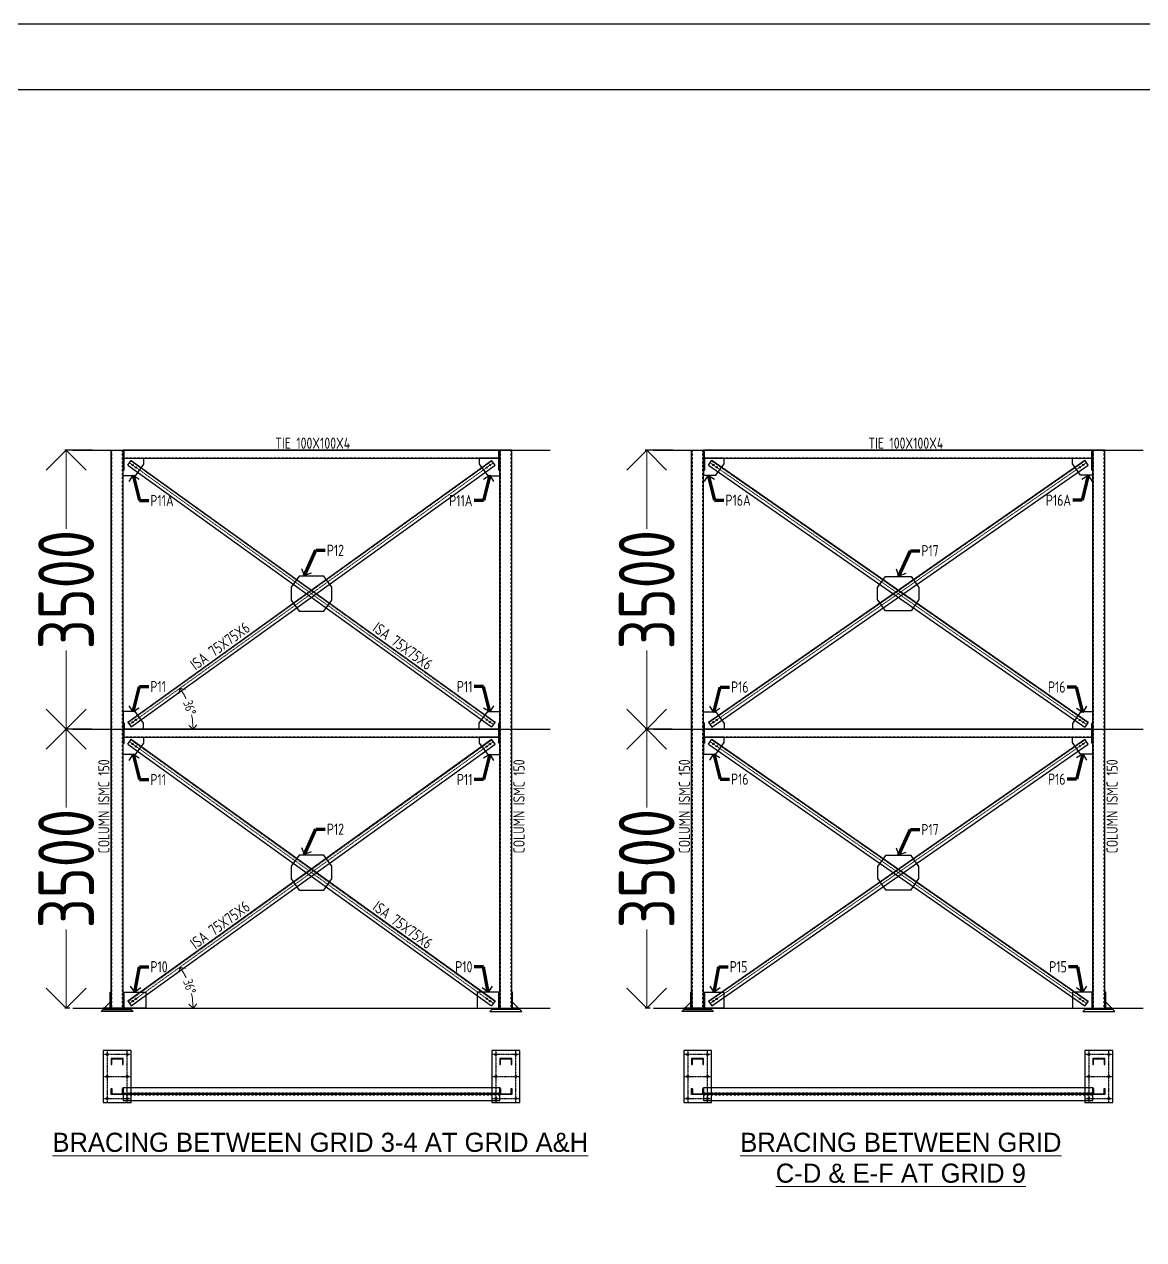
# Model space of a CAD drawing. Header units: millimetres. Extents: x 3470347 to 5996549, y -3470518 to 17149644.
# Drawn here: x 4858441 to 4872486, y 6806331 to 6821582 of the extents above; entities that cross this region are included whole.
import ezdxf
from ezdxf.enums import TextEntityAlignment as Align

# ---------------------------------------------------------------- set-up
doc = ezdxf.new("R2010")
doc.units = ezdxf.units.MM
doc.header["$MEASUREMENT"] = 0
doc.header["$PDMODE"] = 35
doc.header["$PDSIZE"] = -5
for name, pattern in [('CENTERX2', [4, 2.5, -0.5, 0.5, -0.5]), ('Continous', [0]), ('DASHED2', [0.375, 0.25, -0.125]), ('HIDDEN', [0.375, 0.25, -0.125])]:
    doc.linetypes.add(name, pattern=pattern)
doc.layers.get('0').update_dxf_attribs({"linetype": 'CONTINUOUS', "lineweight": 25})
doc.layers.get('DEFPOINTS').update_dxf_attribs({"linetype": 'CONTINUOUS', "lineweight": 25})
for name, color, linetype, lineweight in [('6 TEXT', 7, 'CONTINUOUS', 25), ('padestial', 5, 'CONTINUOUS', 20), ('rDIMension', 1, 'CONTINUOUS', 18), ('rPCC DASH', 9, 'HIDDEN', 15), ('rRCC 1', 3, 'CONTINUOUS', 25), ('rRCC 2', 40, 'CONTINUOUS', 15), ('SHEET', 7, 'CONTINUOUS', 15)]:
    doc.layers.add(name, color=color, linetype=linetype, lineweight=lineweight)
doc.layers.add('lintel', color=2, linetype='CONTINUOUS')
doc.layers.add('see level', color=2, linetype='CONTINUOUS')
doc.styles.add('DIM', font='geniso.shx', dxfattribs={"width": 0.85})
doc.styles.get("Standard").update_dxf_attribs({"font": ''})
doc.styles.get('Standard').set_extended_font_data('AR CENA')
doc.dimstyles.new('Copy of ST-100', dxfattribs={"dimscale": 100, "dimtxt": 1.2, "dimasz": 1.3, "dimexe": 0.18, "dimexo": 0.0625, "dimgap": 0.2, "dimtad": 0, "dimdec": 0, "dimzin": 0, "dimdsep": 46, "dimtxsty": 'DIM', "dimblk": 'OPEN90', "dimcen": 0.09, "dimclrd": 1, "dimclrt": 7, "dimadec": 0, "dimazin": 0, "dimtfac": 1, "dimtdec": 0, "dimtofl": 0, "dimtmove": 0, "dimatfit": 3, "dimldrblk": 'OPEN90', "dimfxl": 1, "dimtolj": 1, "dimtzin": 0, "dimlwd": -1, "dimarcsym": 0})
doc.dimstyles.new('ST-100', dxfattribs={"dimscale": 100, "dimtxt": 7, "dimasz": 5, "dimexe": 0.18, "dimexo": 0.0625, "dimgap": 0.2, "dimtad": 0, "dimdec": 0, "dimzin": 0, "dimdsep": 46, "dimtxsty": 'DIM', "dimblk": 'OPEN90', "dimcen": 0.09, "dimclrd": 256, "dimclrt": 7, "dimadec": 0, "dimazin": 0, "dimtfac": 1, "dimtdec": 0, "dimtofl": 0, "dimtmove": 0, "dimatfit": 3, "dimldrblk": 'OPEN90', "dimfxl": 1, "dimtolj": 1, "dimtzin": 0, "dimlwd": -1, "dimarcsym": 0})

# ---------------------------------------------------------------- blocks, each defined once
blk = doc.blocks.new('_Open90')
at = {"color": 0, "linetype": 'ByBlock', "lineweight": -2}
for p, q in [((-0.5, 0.5), (0, 0)), ((0, 0), (-1, 0)), ((0, 0), (-0.5, -0.5))]:
    blk.add_line(p, q, dxfattribs=at)
blk = doc.blocks.new('*D1744')
at = {"layer": 'DEFPOINTS', "color": 0}
for p in [(4858966, 6812738), (4859292, 6812738), (4859016, 6809238)]:
    blk.add_point(p, dxfattribs=at)
at = {"layer": 'rDIMension', "color": 0, "linetype": 'ByBlock', "lineweight": -2, "ltscale": 0.5}
for p, q in [((4859286, 6812738), (4858948, 6812738)), ((4859010, 6809238), (4858948, 6809238))]:
    blk.add_line(p, q, dxfattribs=at)
at = {"layer": 'rDIMension', "linetype": 'ByBlock', "ltscale": 0.5}
for p, q in [((4858966, 6812238), (4858966, 6811752)), ((4858966, 6809738), (4858966, 6810224))]:
    blk.add_line(p, q, dxfattribs=at)
at = {"layer": 'rDIMension', "xscale": 500, "yscale": 500, "zscale": 500}
for p, rotation in [((4858966, 6812738), 90), ((4858966, 6809238), 270)]:
    blk.add_blockref('_Open90', p, dxfattribs=dict(at, rotation=rotation))
at = {"layer": 'rDIMension', "color": 7, "insert": (4858966, 6810988), "char_height": 700, "attachment_point": 5, "rotation": 90, "style": 'DIM'}
blk.add_mtext('\\A1;3500', dxfattribs=at)
blk = doc.blocks.new('*D1745')
at = {"layer": 'DEFPOINTS', "color": 0}
for p in [(4858966, 6816238), (4859305, 6816238), (4859292, 6812738)]:
    blk.add_point(p, dxfattribs=at)
at = {"layer": 'rDIMension', "color": 0, "linetype": 'ByBlock', "lineweight": -2, "ltscale": 0.5}
for p, q in [((4859298, 6816238), (4858948, 6816238)), ((4859286, 6812738), (4858948, 6812738))]:
    blk.add_line(p, q, dxfattribs=at)
at = {"layer": 'rDIMension', "linetype": 'ByBlock', "ltscale": 0.5}
for p, q in [((4858966, 6815738), (4858966, 6815252)), ((4858966, 6813238), (4858966, 6813724))]:
    blk.add_line(p, q, dxfattribs=at)
at = {"layer": 'rDIMension', "xscale": 500, "yscale": 500, "zscale": 500}
for p, rotation in [((4858966, 6816238), 90), ((4858966, 6812738), 270)]:
    blk.add_blockref('_Open90', p, dxfattribs=dict(at, rotation=rotation))
at = {"layer": 'rDIMension', "color": 7, "insert": (4858966, 6814488), "char_height": 700, "attachment_point": 5, "rotation": 90, "style": 'DIM'}
blk.add_mtext('\\A1;3500', dxfattribs=at)
blk = doc.blocks.new('*D1750')
at = {"layer": 'DEFPOINTS', "color": 0}
for p in [(4864326, 6812579), (4859049, 6809238), (4859761, 6809296), (4860558, 6809240), (4865038, 6809238)]:
    blk.add_point(p, dxfattribs=at)
at = {"layer": 'rDIMension', "color": 1, "linetype": 'ByBlock'}
for start, end in [(25.8475, 29.1995), (6.5269, 11.8901)]:
    blk.add_arc((4859680, 6809238), 878, start, end, dxfattribs=at)
at = {"layer": 'rDIMension', "color": 1, "xscale": 100, "yscale": 100, "zscale": 100}
for p, rotation in [((4860393, 6809751), 122.4629765525415), ((4860558, 6809238), 273.2634406716829)]:
    blk.add_blockref('_Open90', p, dxfattribs=dict(at, rotation=rotation))
at = {"layer": 'rDIMension', "color": 7, "insert": (4860516, 6809507), "char_height": 120, "attachment_point": 5, "rotation": 287.8632, "style": 'DIM'}
blk.add_mtext('\\A1;36%%d', dxfattribs=at)
blk = doc.blocks.new('*D1751')
at = {"layer": 'DEFPOINTS', "color": 0}
for p in [(4864326, 6816079), (4859049, 6812738), (4859761, 6812796), (4860558, 6812738), (4865038, 6812738)]:
    blk.add_point(p, dxfattribs=at)
at = {"layer": 'rDIMension', "color": 1, "linetype": 'ByBlock'}
for start, end in [(25.8475, 29.1995), (6.5269, 11.89)]:
    blk.add_arc((4859680, 6812738), 878, start, end, dxfattribs=at)
at = {"layer": 'rDIMension', "color": 1, "xscale": 100, "yscale": 100, "zscale": 100}
for p, rotation in [((4860393, 6813251), 122.4629691735222), ((4860558, 6812738), 273.2634480507022)]:
    blk.add_blockref('_Open90', p, dxfattribs=dict(at, rotation=rotation))
at = {"layer": 'rDIMension', "color": 7, "insert": (4860516, 6813007), "char_height": 120, "attachment_point": 5, "rotation": 287.8632, "style": 'DIM'}
blk.add_mtext('\\A1;36%%d', dxfattribs=at)
blk = doc.blocks.new('*D1762')
at = {"layer": 'DEFPOINTS', "color": 0}
for p in [(4866250, 6812738), (4866577, 6812738), (4866301, 6809238)]:
    blk.add_point(p, dxfattribs=at)
at = {"layer": 'rDIMension', "color": 0, "linetype": 'ByBlock', "lineweight": -2, "ltscale": 0.5}
for p, q in [((4866570, 6812738), (4866232, 6812738)), ((4866295, 6809238), (4866232, 6809238))]:
    blk.add_line(p, q, dxfattribs=at)
at = {"layer": 'rDIMension', "linetype": 'ByBlock', "ltscale": 0.5}
for p, q in [((4866250, 6812238), (4866250, 6811752)), ((4866250, 6809738), (4866250, 6810224))]:
    blk.add_line(p, q, dxfattribs=at)
at = {"layer": 'rDIMension', "xscale": 500, "yscale": 500, "zscale": 500}
for p, rotation in [((4866250, 6812738), 90), ((4866250, 6809238), 270)]:
    blk.add_blockref('_Open90', p, dxfattribs=dict(at, rotation=rotation))
at = {"layer": 'rDIMension', "color": 7, "insert": (4866250, 6810988), "char_height": 700, "attachment_point": 5, "rotation": 90, "style": 'DIM'}
blk.add_mtext('\\A1;3500', dxfattribs=at)
blk = doc.blocks.new('*D1763')
at = {"layer": 'DEFPOINTS', "color": 0}
for p in [(4866250, 6816238), (4866589, 6816238), (4866577, 6812738)]:
    blk.add_point(p, dxfattribs=at)
at = {"layer": 'rDIMension', "color": 0, "linetype": 'ByBlock', "lineweight": -2, "ltscale": 0.5}
for p, q in [((4866583, 6816238), (4866232, 6816238)), ((4866570, 6812738), (4866232, 6812738))]:
    blk.add_line(p, q, dxfattribs=at)
at = {"layer": 'rDIMension', "linetype": 'ByBlock', "ltscale": 0.5}
for p, q in [((4866250, 6815738), (4866250, 6815252)), ((4866250, 6813238), (4866250, 6813724))]:
    blk.add_line(p, q, dxfattribs=at)
at = {"layer": 'rDIMension', "xscale": 500, "yscale": 500, "zscale": 500}
for p, rotation in [((4866250, 6816238), 90), ((4866250, 6812738), 270)]:
    blk.add_blockref('_Open90', p, dxfattribs=dict(at, rotation=rotation))
at = {"layer": 'rDIMension', "color": 7, "insert": (4866250, 6814488), "char_height": 700, "attachment_point": 5, "rotation": 90, "style": 'DIM'}
blk.add_mtext('\\A1;3500', dxfattribs=at)

msp = doc.modelspace()

# ---------------------------------------------------------------- hatches: boundary and pattern name
at = {"layer": '6 TEXT', "linetype": 'ByBlock'}
h = msp.add_hatch(color=8, dxfattribs=at)
h.dxf.hatch_style = 1
h.paths.add_polyline_path([(4859679.85, 6808603.9), (4859529.85, 6808603.9), (4859529.85, 6808528.9), (4859534.85, 6808528.9, 0.41421356), (4859538.85, 6808532.9), (4859538.85, 6808598.5), (4859670.85, 6808598.5), (4859670.85, 6808532.9, 0.41421356), (4859674.85, 6808528.9), (4859679.85, 6808528.9)])
h = msp.add_hatch(color=8, dxfattribs=at)
h.dxf.hatch_style = 1
h.paths.add_polyline_path([(4864556.85, 6808603.9), (4864406.85, 6808603.9), (4864406.85, 6808528.9), (4864411.85, 6808528.9, 0.41421356), (4864415.85, 6808532.9), (4864415.85, 6808598.5), (4864547.85, 6808598.5), (4864547.85, 6808532.9, 0.41421356), (4864551.85, 6808528.9), (4864556.85, 6808528.9)])
h = msp.add_hatch(color=8, dxfattribs=at)
h.dxf.hatch_style = 1
h.paths.add_polyline_path([(4866964.24, 6808603.9), (4866814.24, 6808603.9), (4866814.24, 6808528.9), (4866819.24, 6808528.9, 0.41421356), (4866823.24, 6808532.9), (4866823.24, 6808598.5), (4866955.24, 6808598.5), (4866955.24, 6808532.9, 0.41421356), (4866959.24, 6808528.9), (4866964.24, 6808528.9)])
h = msp.add_hatch(color=8, dxfattribs=at)
h.dxf.hatch_style = 1
h.paths.add_polyline_path([(4871999.24, 6808603.9), (4871849.24, 6808603.9), (4871849.24, 6808528.9), (4871854.24, 6808528.9, 0.41421356), (4871858.24, 6808532.9), (4871858.24, 6808598.5), (4871990.24, 6808598.5), (4871990.24, 6808532.9, 0.41421356), (4871994.24, 6808528.9), (4871999.24, 6808528.9)])
h = msp.add_hatch(color=8, dxfattribs=at)
h.dxf.hatch_style = 1
h.paths.add_polyline_path([(4859679.85, 6808153.9), (4859529.85, 6808153.9), (4859529.85, 6808228.9), (4859534.85, 6808228.9, -0.41421356), (4859538.85, 6808224.9), (4859538.85, 6808159.3), (4859670.85, 6808159.3), (4859670.85, 6808224.9, -0.41421356), (4859674.85, 6808228.9), (4859679.85, 6808228.9)])
h = msp.add_hatch(color=8, dxfattribs=at)
h.dxf.hatch_style = 1
h.paths.add_polyline_path([(4864556.85, 6808153.9), (4864406.85, 6808153.9), (4864406.85, 6808228.9), (4864411.85, 6808228.9, -0.41421356), (4864415.85, 6808224.9), (4864415.85, 6808159.3), (4864547.85, 6808159.3), (4864547.85, 6808224.9, -0.41421356), (4864551.85, 6808228.9), (4864556.85, 6808228.9)])
h = msp.add_hatch(color=8, dxfattribs=at)
h.dxf.hatch_style = 1
h.paths.add_polyline_path([(4866964.24, 6808153.9), (4866814.24, 6808153.9), (4866814.24, 6808228.9), (4866819.24, 6808228.9, -0.41421356), (4866823.24, 6808224.9), (4866823.24, 6808159.3), (4866955.24, 6808159.3), (4866955.24, 6808224.9, -0.41421356), (4866959.24, 6808228.9), (4866964.24, 6808228.9)])
h = msp.add_hatch(color=8, dxfattribs=at)
h.dxf.hatch_style = 1
h.paths.add_polyline_path([(4871999.24, 6808153.9), (4871849.24, 6808153.9), (4871849.24, 6808228.9), (4871854.24, 6808228.9, -0.41421356), (4871858.24, 6808224.9), (4871858.24, 6808159.3), (4871990.24, 6808159.3), (4871990.24, 6808224.9, -0.41421356), (4871994.24, 6808228.9), (4871999.24, 6808228.9)])
at = {"layer": 'padestial', "linetype": 'ByBlock', "true_color": 0xfeeab9}
h = msp.add_hatch(color=254, dxfattribs=at)
h.dxf.hatch_style = 1
h.paths.add_polyline_path([(4859964.85, 6808165.9), (4859679.85, 6808165.9), (4859679.85, 6808153.9), (4859964.85, 6808153.9)])
h = msp.add_hatch(color=254, dxfattribs=at)
h.dxf.hatch_style = 1
h.paths.add_polyline_path([(4862298.35, 6808153.9), (4862298.35, 6808165.9), (4861788.35, 6808165.9), (4861788.35, 6808153.9)])
h = msp.add_hatch(color=254, dxfattribs=at)
h.dxf.hatch_style = 1
h.paths.add_polyline_path([(4864121.85, 6808165.9), (4864406.85, 6808165.9), (4864406.85, 6808153.9), (4864121.85, 6808153.9)])
h = msp.add_hatch(color=254, dxfattribs=at)
h.dxf.hatch_style = 1
h.paths.add_polyline_path([(4867219.24, 6808165.9), (4866964.24, 6808165.9), (4866964.24, 6808153.9), (4867219.24, 6808153.9)])
h = msp.add_hatch(color=254, dxfattribs=at)
h.dxf.hatch_style = 1
h.paths.add_polyline_path([(4869666.74, 6808153.9), (4869666.74, 6808165.9), (4869146.74, 6808165.9), (4869146.74, 6808153.9)])
h = msp.add_hatch(color=254, dxfattribs=at)
h.dxf.hatch_style = 1
h.paths.add_polyline_path([(4871594.24, 6808165.9), (4871849.24, 6808165.9), (4871849.24, 6808153.9), (4871594.24, 6808153.9)])
at = {"layer": 'rPCC DASH', "linetype": 'Continous', "transparency": 33554534}
h = msp.add_hatch(color=256, dxfattribs=at)
h.dxf.hatch_style = 1
h.paths.add_polyline_path([(4864394.85, 6815987.75), (4864394.85, 6816237.75), (4864406.85, 6816237.75), (4864406.85, 6815987.75)])
h.paths.add_polyline_path([(4859679.85, 6816237.75), (4859691.85, 6816237.75), (4859691.85, 6815987.75), (4859679.85, 6815987.75)])
h = msp.add_hatch(color=256, dxfattribs=at)
h.dxf.hatch_style = 1
h.paths.add_polyline_path([(4871837.24, 6815987.75), (4871837.24, 6816237.75), (4871849.24, 6816237.75), (4871849.24, 6815987.75)])
h.paths.add_polyline_path([(4866964.24, 6816237.75), (4866976.24, 6816237.75), (4866976.24, 6815987.75), (4866964.24, 6815987.75)])
h = msp.add_hatch(color=256, dxfattribs=at)
h.dxf.hatch_style = 1
h.paths.add_polyline_path([(4864394.85, 6812562.75), (4864394.85, 6812812.75), (4864406.85, 6812812.75), (4864406.85, 6812562.75)])
h.paths.add_polyline_path([(4859679.85, 6812812.75), (4859691.85, 6812812.75), (4859691.85, 6812562.75), (4859679.85, 6812562.75)])
h = msp.add_hatch(color=256, dxfattribs=at)
h.dxf.hatch_style = 1
h.paths.add_polyline_path([(4871837.24, 6812562.75), (4871837.24, 6812812.75), (4871849.24, 6812812.75), (4871849.24, 6812562.75)])
h.paths.add_polyline_path([(4866964.24, 6812812.75), (4866976.24, 6812812.75), (4866976.24, 6812562.75), (4866964.24, 6812562.75)])

# ---------------------------------------------------------------- linework, layer by layer
at = {"color": 1, "ltscale": 0.25}
for p, q in [((4859529.85, 6809237.75), (4859529.85, 6816237.75)), ((4859529.85, 6816237.75), (4859679.85, 6816237.75)), ((4859679.85, 6809237.75), (4859679.85, 6816237.75)), ((4864406.85, 6809237.75), (4864406.85, 6816237.75)), ((4864556.85, 6816237.75), (4864406.85, 6816237.75)), ((4864556.85, 6809237.75), (4864556.85, 6816237.75)), ((4866814.24, 6809237.75), (4866814.24, 6816237.75)), ((4866814.24, 6816237.75), (4866964.24, 6816237.75)), ((4866964.24, 6809237.75), (4866964.24, 6816237.75)), ((4871849.24, 6809237.75), (4871849.24, 6816237.75)), ((4871999.24, 6816237.75), (4871849.24, 6816237.75)), ((4871999.24, 6809237.75), (4871999.24, 6816237.75))]:
    msp.add_line(p, q, dxfattribs=at)
at = {"color": 1, "linetype": 'DASHED2', "ltscale": 0.25}
for p, q in [((4859538.85, 6809237.75), (4859538.85, 6816237.75)), ((4859670.85, 6809237.75), (4859670.85, 6816237.75)), ((4864415.85, 6809237.75), (4864415.85, 6816237.75)), ((4864547.85, 6809237.75), (4864547.85, 6816237.75)), ((4866823.24, 6809237.75), (4866823.24, 6816237.75)), ((4866955.24, 6809237.75), (4866955.24, 6816237.75)), ((4871858.24, 6809237.75), (4871858.24, 6816237.75)), ((4871990.24, 6809237.75), (4871990.24, 6816237.75))]:
    msp.add_line(p, q, dxfattribs=at)
at = {"color": 5, "linetype": 'DASHED2', "ltscale": 0.25}
for p, q in [((4859742.64, 6812821.72), (4864307.28, 6816104.93)), ((4859779.43, 6816104.93), (4864344.07, 6812821.72)), ((4867028.32, 6812820.73), (4871749.17, 6816106.48)), ((4867064.31, 6816106.48), (4871785.16, 6812820.73)), ((4859742.64, 6809321.72), (4864307.28, 6812604.93)), ((4859779.43, 6812604.93), (4864344.07, 6809321.72)), ((4867028.32, 6809320.73), (4871749.17, 6812606.48)), ((4867064.31, 6812606.48), (4871785.16, 6809320.73)), ((4859679.85, 6808171.9), (4864406.85, 6808171.9)), ((4866964.24, 6808171.9), (4871849.24, 6808171.9)), ((4859679.85, 6808147.9), (4864406.85, 6808147.9)), ((4866964.24, 6808147.9), (4871849.24, 6808147.9))]:
    msp.add_line(p, q, dxfattribs=at)
at = {"color": 192, "lineweight": 25, "elevation": 0}
msp.add_lwpolyline([(4835207.63, 6791073.07), (4878355.87, 6791073.07), (4878355.87, 6821581.96), (4835207.63, 6821581.96)], close=True, dxfattribs=at)
at = {"color": 6, "ltscale": 15}
for points in [[(4859679.85, 6816137.75), (4864406.85, 6816137.75), (4864406.85, 6816237.75), (4859679.85, 6816237.75)], [(4866964.24, 6816137.75), (4871849.24, 6816137.75), (4871849.24, 6816237.75), (4866964.24, 6816237.75)], [(4859679.85, 6812637.75), (4864406.85, 6812637.75), (4864406.85, 6812737.75), (4859679.85, 6812737.75)], [(4866964.24, 6812637.75), (4871849.24, 6812637.75), (4871849.24, 6812737.75), (4866964.24, 6812737.75)]]:
    msp.add_lwpolyline(points, close=True, dxfattribs=at)
at = {"color": 1, "linetype": 'DASHED2', "ltscale": 0.25}
for points in [[(4859679.85, 6816142.75), (4864406.85, 6816142.75), (4864406.85, 6816232.75), (4859679.85, 6816232.75)], [(4866964.24, 6816142.75), (4871849.24, 6816142.75), (4871849.24, 6816232.75), (4866964.24, 6816232.75)], [(4859679.85, 6812642.75), (4864406.85, 6812642.75), (4864406.85, 6812732.75), (4859679.85, 6812732.75)], [(4866964.24, 6812642.75), (4871849.24, 6812642.75), (4871849.24, 6812732.75), (4866964.24, 6812732.75)]]:
    msp.add_lwpolyline(points, close=True, dxfattribs=at)
at = {"layer": '6 TEXT', "color": 8, "linetype": 'CENTERX2', "ltscale": 0.1}
for p, q in [((4859779.85, 6808653.9), (4859429.85, 6808653.9)), ((4859479.85, 6808703.9), (4859479.85, 6808053.9)), ((4859729.85, 6808053.9), (4859729.85, 6808703.9)), ((4864656.85, 6808653.9), (4864306.85, 6808653.9)), ((4864356.85, 6808703.9), (4864356.85, 6808053.9)), ((4864606.85, 6808053.9), (4864606.85, 6808703.9)), ((4867064.24, 6808653.9), (4866714.24, 6808653.9)), ((4866764.24, 6808703.9), (4866764.24, 6808053.9)), ((4867014.24, 6808053.9), (4867014.24, 6808703.9)), ((4872099.24, 6808653.9), (4871749.24, 6808653.9)), ((4871799.24, 6808703.9), (4871799.24, 6808053.9)), ((4872049.24, 6808053.9), (4872049.24, 6808703.9)), ((4859429.85, 6808378.9), (4859779.85, 6808378.9)), ((4864306.85, 6808378.9), (4864656.85, 6808378.9)), ((4866714.24, 6808378.9), (4867064.24, 6808378.9)), ((4871749.24, 6808378.9), (4872099.24, 6808378.9)), ((4859429.85, 6808103.9), (4859779.85, 6808103.9)), ((4864306.85, 6808103.9), (4864656.85, 6808103.9)), ((4866714.24, 6808103.9), (4867064.24, 6808103.9)), ((4871749.24, 6808103.9), (4872099.24, 6808103.9))]:
    msp.add_line(p, q, dxfattribs=at)
at = {"layer": '6 TEXT', "color": 6, "linetype": 'ByBlock'}
for points in [[(4859779.85, 6808053.9), (4859779.85, 6808703.9), (4859429.85, 6808703.9), (4859429.85, 6808053.9)], [(4864656.85, 6808053.9), (4864656.85, 6808703.9), (4864306.85, 6808703.9), (4864306.85, 6808053.9)], [(4867064.24, 6808053.9), (4867064.24, 6808703.9), (4866714.24, 6808703.9), (4866714.24, 6808053.9)], [(4872099.24, 6808053.9), (4872099.24, 6808703.9), (4871749.24, 6808703.9), (4871749.24, 6808053.9)]]:
    msp.add_lwpolyline(points, close=True, dxfattribs=at)
for points in [[(4859529.85, 6808528.9), (4859534.85, 6808528.9, 0.41421356), (4859538.85, 6808532.9), (4859538.85, 6808598.5), (4859670.85, 6808598.5), (4859670.85, 6808532.9, 0.41421356), (4859674.85, 6808528.9), (4859679.85, 6808528.9), (4859679.85, 6808603.9), (4859529.85, 6808603.9)], [(4864406.85, 6808528.9), (4864411.85, 6808528.9, 0.41421356), (4864415.85, 6808532.9), (4864415.85, 6808598.5), (4864547.85, 6808598.5), (4864547.85, 6808532.9, 0.41421356), (4864551.85, 6808528.9), (4864556.85, 6808528.9), (4864556.85, 6808603.9), (4864406.85, 6808603.9)], [(4866814.24, 6808528.9), (4866819.24, 6808528.9, 0.41421356), (4866823.24, 6808532.9), (4866823.24, 6808598.5), (4866955.24, 6808598.5), (4866955.24, 6808532.9, 0.41421356), (4866959.24, 6808528.9), (4866964.24, 6808528.9), (4866964.24, 6808603.9), (4866814.24, 6808603.9)], [(4871849.24, 6808528.9), (4871854.24, 6808528.9, 0.41421356), (4871858.24, 6808532.9), (4871858.24, 6808598.5), (4871990.24, 6808598.5), (4871990.24, 6808532.9, 0.41421356), (4871994.24, 6808528.9), (4871999.24, 6808528.9), (4871999.24, 6808603.9), (4871849.24, 6808603.9)], [(4859529.85, 6808228.9), (4859534.85, 6808228.9, -0.41421356), (4859538.85, 6808224.9), (4859538.85, 6808159.3), (4859670.85, 6808159.3), (4859670.85, 6808224.9, -0.41421356), (4859674.85, 6808228.9), (4859679.85, 6808228.9), (4859679.85, 6808153.9), (4859529.85, 6808153.9)], [(4864406.85, 6808228.9), (4864411.85, 6808228.9, -0.41421356), (4864415.85, 6808224.9), (4864415.85, 6808159.3), (4864547.85, 6808159.3), (4864547.85, 6808224.9, -0.41421356), (4864551.85, 6808228.9), (4864556.85, 6808228.9), (4864556.85, 6808153.9), (4864406.85, 6808153.9)], [(4866814.24, 6808228.9), (4866819.24, 6808228.9, -0.41421356), (4866823.24, 6808224.9), (4866823.24, 6808159.3), (4866955.24, 6808159.3), (4866955.24, 6808224.9, -0.41421356), (4866959.24, 6808228.9), (4866964.24, 6808228.9), (4866964.24, 6808153.9), (4866814.24, 6808153.9)], [(4871849.24, 6808228.9), (4871854.24, 6808228.9, -0.41421356), (4871858.24, 6808224.9), (4871858.24, 6808159.3), (4871990.24, 6808159.3), (4871990.24, 6808224.9, -0.41421356), (4871994.24, 6808228.9), (4871999.24, 6808228.9), (4871999.24, 6808153.9), (4871849.24, 6808153.9)]]:
    msp.add_lwpolyline(points, format="xyb", close=True, dxfattribs=at)
at = {"layer": '6 TEXT', "color": 7, "linetype": 'ByBlock'}
for centre in [(4859479.85, 6808653.9), (4859729.85, 6808653.9), (4864356.85, 6808653.9), (4864606.85, 6808653.9), (4866764.24, 6808653.9), (4867014.24, 6808653.9), (4871799.24, 6808653.9), (4872049.24, 6808653.9), (4859479.85, 6808378.9), (4859729.85, 6808378.9), (4864356.85, 6808378.9), (4864606.85, 6808378.9), (4866764.24, 6808378.9), (4867014.24, 6808378.9), (4871799.24, 6808378.9), (4872049.24, 6808378.9), (4859479.85, 6808103.9), (4859729.85, 6808103.9), (4864356.85, 6808103.9), (4864606.85, 6808103.9), (4866764.24, 6808103.9), (4867014.24, 6808103.9), (4871799.24, 6808103.9), (4872049.24, 6808103.9)]:
    msp.add_circle(centre, 12, dxfattribs=at)
at = {"layer": 'lintel', "color": 5, "linetype": 'ByBlock'}
for p, q in [((4859739.14, 6812826.59), (4864303.77, 6816109.8)), ((4859739.14, 6816048.92), (4859782.93, 6816109.8)), ((4859782.93, 6816109.8), (4864347.57, 6812826.59)), ((4864347.57, 6816048.92), (4864303.77, 6816109.8)), ((4867024.89, 6812825.66), (4871745.74, 6816111.4)), ((4867024.89, 6816049.85), (4867067.74, 6816111.4)), ((4867067.74, 6816111.4), (4871788.58, 6812825.66)), ((4871788.58, 6816049.85), (4871745.74, 6816111.4)), ((4859739.14, 6816048.92), (4864303.77, 6812765.7)), ((4859782.93, 6812765.7), (4864347.57, 6816048.92)), ((4867024.89, 6816049.85), (4871745.74, 6812764.1)), ((4867067.74, 6812764.1), (4871788.58, 6816049.85)), ((4859739.14, 6812826.59), (4859782.93, 6812765.7)), ((4864347.57, 6812826.59), (4864303.77, 6812765.7)), ((4867024.89, 6812825.66), (4867067.74, 6812764.1)), ((4871788.58, 6812825.66), (4871745.74, 6812764.1)), ((4859739.14, 6809326.59), (4864303.77, 6812609.8)), ((4859739.14, 6812548.92), (4859782.93, 6812609.8)), ((4859782.93, 6812609.8), (4864347.57, 6809326.59)), ((4864347.57, 6812548.92), (4864303.77, 6812609.8)), ((4867024.89, 6809325.66), (4871745.74, 6812611.4)), ((4867024.89, 6812549.85), (4867067.74, 6812611.4)), ((4867067.74, 6812611.4), (4871788.58, 6809325.66)), ((4871788.58, 6812549.85), (4871745.74, 6812611.4)), ((4859739.14, 6812548.92), (4864303.77, 6809265.7)), ((4859782.93, 6809265.7), (4864347.57, 6812548.92)), ((4867024.89, 6812549.85), (4871745.74, 6809264.1)), ((4867067.74, 6809264.1), (4871788.58, 6812549.85)), ((4859739.14, 6809326.59), (4859782.93, 6809265.7)), ((4864347.57, 6809326.59), (4864303.77, 6809265.7)), ((4867024.89, 6809325.66), (4867067.74, 6809264.1)), ((4871788.58, 6809325.66), (4871745.74, 6809264.1))]:
    msp.add_line(p, q, dxfattribs=at)
for points in [[(4859679.85, 6815987.75), (4859691.85, 6815987.75), (4859691.85, 6816237.75), (4859679.85, 6816237.75)], [(4864406.85, 6815987.75), (4864394.85, 6815987.75), (4864394.85, 6816237.75), (4864406.85, 6816237.75)], [(4866964.24, 6815987.75), (4866976.24, 6815987.75), (4866976.24, 6816237.75), (4866964.24, 6816237.75)], [(4871849.24, 6815987.75), (4871837.24, 6815987.75), (4871837.24, 6816237.75), (4871849.24, 6816237.75)], [(4869146.74, 6814512.75), (4869246.74, 6814652.75), (4869566.74, 6814652.75), (4869666.74, 6814512.75), (4869666.74, 6814362.75), (4869566.74, 6814222.75), (4869246.74, 6814222.75), (4869146.74, 6814362.75)], [(4859679.85, 6812562.75), (4859691.85, 6812562.75), (4859691.85, 6812812.75), (4859679.85, 6812812.75)], [(4864406.85, 6812562.75), (4864394.85, 6812562.75), (4864394.85, 6812812.75), (4864406.85, 6812812.75)], [(4866964.24, 6812562.75), (4866976.24, 6812562.75), (4866976.24, 6812812.75), (4866964.24, 6812812.75)], [(4871849.24, 6812562.75), (4871837.24, 6812562.75), (4871837.24, 6812812.75), (4871849.24, 6812812.75)], [(4871694.24, 6812422.75), (4871592.24, 6812567.75), (4871592.24, 6812637.75), (4871837.24, 6812637.75), (4871837.24, 6812562.75), (4871849.24, 6812562.75), (4871849.24, 6812422.75)], [(4859679.85, 6808165.9), (4859679.85, 6808240.9), (4864406.85, 6808240.9), (4864406.85, 6808165.9)], [(4864406.85, 6808153.9), (4859679.85, 6808153.9), (4859679.85, 6808078.9), (4864406.85, 6808078.9)], [(4866964.24, 6808165.9), (4866964.24, 6808240.9), (4871849.24, 6808240.9), (4871849.24, 6808165.9)], [(4871849.24, 6808153.9), (4866964.24, 6808153.9), (4866964.24, 6808078.9), (4871849.24, 6808078.9)]]:
    msp.add_lwpolyline(points, close=True, dxfattribs=at)
at = {"layer": 'lintel', "color": 4, "linetype": 'ByBlock'}
for points in [[(4859691.85, 6816137.75), (4859936.85, 6816137.75), (4859936.85, 6816062.75), (4859831.85, 6815917.75), (4859679.85, 6815917.75), (4859679.85, 6815987.75), (4859691.85, 6815987.75)], [(4864394.85, 6816137.75), (4864149.85, 6816137.75), (4864149.85, 6816062.75), (4864254.85, 6815917.75), (4864406.85, 6815917.75), (4864406.85, 6815987.75), (4864394.85, 6815987.75)], [(4867119.24, 6815922.75), (4867221.24, 6816067.75), (4867221.24, 6816137.75), (4866976.24, 6816137.75), (4866976.24, 6815987.75), (4866964.24, 6815987.75), (4866964.24, 6815922.75)], [(4871694.24, 6815922.75), (4871592.24, 6816067.75), (4871592.24, 6816137.75), (4871837.24, 6816137.75), (4871837.24, 6815987.75), (4871849.24, 6815987.75), (4871849.24, 6815922.75)], [(4862198.35, 6814657.75), (4861888.35, 6814657.75), (4861788.35, 6814517.75), (4861788.35, 6814357.75), (4861888.35, 6814217.75), (4862198.35, 6814217.75), (4862298.35, 6814357.75), (4862298.35, 6814517.75)], [(4859691.85, 6812737.75), (4859936.85, 6812737.75), (4859936.85, 6812812.75), (4859831.85, 6812957.75), (4859679.85, 6812957.75), (4859679.85, 6812812.75), (4859691.85, 6812812.75)], [(4864394.85, 6812737.75), (4864149.85, 6812737.75), (4864149.85, 6812812.75), (4864254.85, 6812957.75), (4864406.85, 6812957.75), (4864406.85, 6812812.75), (4864394.85, 6812812.75)], [(4867119.24, 6812952.75), (4867221.24, 6812807.75), (4867221.24, 6812737.75), (4866976.24, 6812737.75), (4866976.24, 6812812.75), (4866964.24, 6812812.75), (4866964.24, 6812952.75)], [(4871694.24, 6812952.75), (4871592.24, 6812807.75), (4871592.24, 6812737.75), (4871837.24, 6812737.75), (4871837.24, 6812812.75), (4871849.24, 6812812.75), (4871849.24, 6812952.75)], [(4859691.85, 6812637.75), (4859936.85, 6812637.75), (4859936.85, 6812562.75), (4859831.85, 6812417.75), (4859679.85, 6812417.75), (4859679.85, 6812562.75), (4859691.85, 6812562.75)], [(4864394.85, 6812637.75), (4864149.85, 6812637.75), (4864149.85, 6812562.75), (4864254.85, 6812417.75), (4864406.85, 6812417.75), (4864406.85, 6812562.75), (4864394.85, 6812562.75)], [(4867119.24, 6812422.75), (4867221.24, 6812567.75), (4867221.24, 6812637.75), (4866976.24, 6812637.75), (4866976.24, 6812562.75), (4866964.24, 6812562.75), (4866964.24, 6812422.75)], [(4862198.35, 6811157.75), (4861888.35, 6811157.75), (4861788.35, 6811017.75), (4861788.35, 6810857.75), (4861888.35, 6810717.75), (4862198.35, 6810717.75), (4862298.35, 6810857.75), (4862298.35, 6811017.75)], [(4869146.74, 6810862.75), (4869246.74, 6810722.75), (4869566.74, 6810722.75), (4869666.74, 6810862.75), (4869666.74, 6811012.75), (4869566.74, 6811152.75), (4869246.74, 6811152.75), (4869146.74, 6811012.75)], [(4859529.85, 6809437.75), (4859529.85, 6809237.75), (4859519.85, 6809237.75), (4859519.85, 6809437.75)], [(4859689.85, 6809437.75), (4859689.85, 6809237.75), (4859679.85, 6809237.75), (4859679.85, 6809437.75)], [(4859964.85, 6809237.75), (4859689.85, 6809237.75), (4859689.85, 6809437.75), (4859964.85, 6809437.75)], [(4864121.85, 6809237.75), (4864396.85, 6809237.75), (4864396.85, 6809437.75), (4864121.85, 6809437.75)], [(4864396.85, 6809437.75), (4864396.85, 6809237.75), (4864406.85, 6809237.75), (4864406.85, 6809437.75)], [(4864556.85, 6809437.75), (4864556.85, 6809237.75), (4864566.85, 6809237.75), (4864566.85, 6809437.75)], [(4866814.24, 6809437.75), (4866814.24, 6809237.75), (4866804.24, 6809237.75), (4866804.24, 6809437.75)], [(4866974.24, 6809437.75), (4866974.24, 6809237.75), (4866964.24, 6809237.75), (4866964.24, 6809437.75)], [(4866974.24, 6809437.75), (4867219.24, 6809437.75), (4867219.24, 6809237.75), (4866974.24, 6809237.75)], [(4871839.24, 6809437.75), (4871594.24, 6809437.75), (4871594.24, 6809237.75), (4871839.24, 6809237.75)], [(4871839.24, 6809437.75), (4871839.24, 6809237.75), (4871849.24, 6809237.75), (4871849.24, 6809437.75)], [(4871999.24, 6809437.75), (4871999.24, 6809237.75), (4872009.24, 6809237.75), (4872009.24, 6809437.75)], [(4859429.85, 6809217.75), (4859779.85, 6809217.75), (4859779.85, 6809237.75), (4859429.85, 6809237.75)], [(4859519.85, 6809312.75), (4859444.85, 6809237.75), (4859519.85, 6809237.75)], [(4864656.85, 6809217.75), (4864306.85, 6809217.75), (4864306.85, 6809237.75), (4864656.85, 6809237.75)], [(4864566.85, 6809312.75), (4864641.85, 6809237.75), (4864566.85, 6809237.75)], [(4866714.24, 6809217.75), (4867064.24, 6809217.75), (4867064.24, 6809237.75), (4866714.24, 6809237.75)], [(4866804.24, 6809312.75), (4866729.24, 6809237.75), (4866804.24, 6809237.75)], [(4872099.24, 6809217.75), (4871749.24, 6809217.75), (4871749.24, 6809237.75), (4872099.24, 6809237.75)], [(4872009.24, 6809312.75), (4872084.24, 6809237.75), (4872009.24, 6809237.75)]]:
    msp.add_lwpolyline(points, close=True, dxfattribs=at)
at = {"layer": 'padestial', "color": 254, "linetype": 'ByBlock', "true_color": 0xfeeab9}
for points in [[(4859679.85, 6808153.9), (4859964.85, 6808153.9), (4859964.85, 6808165.9), (4859679.85, 6808165.9)], [(4861788.35, 6808153.9), (4862298.35, 6808153.9), (4862298.35, 6808165.9), (4861788.35, 6808165.9)], [(4864406.85, 6808153.9), (4864121.85, 6808153.9), (4864121.85, 6808165.9), (4864406.85, 6808165.9)], [(4866964.24, 6808153.9), (4867219.24, 6808153.9), (4867219.24, 6808165.9), (4866964.24, 6808165.9)], [(4869146.74, 6808153.9), (4869666.74, 6808153.9), (4869666.74, 6808165.9), (4869146.74, 6808165.9)], [(4871849.24, 6808153.9), (4871594.24, 6808153.9), (4871594.24, 6808165.9), (4871849.24, 6808165.9)]]:
    msp.add_lwpolyline(points, close=True, dxfattribs=at)
at = {"layer": 'rPCC DASH', "linetype": 'DASHED2', "ltscale": 0.35}
for p, q in [((4859761.03, 6812796.14), (4864325.67, 6816079.36)), ((4859761.03, 6816079.36), (4864325.67, 6812796.14)), ((4867046.31, 6816080.63), (4871767.16, 6812794.88)), ((4867046.31, 6812794.88), (4871767.16, 6816080.63)), ((4859761.03, 6809296.14), (4864325.67, 6812579.36)), ((4859761.03, 6812579.36), (4864325.67, 6809296.14)), ((4867046.31, 6809294.88), (4871767.16, 6812580.63)), ((4867046.31, 6812580.63), (4871767.16, 6809294.88))]:
    msp.add_line(p, q, dxfattribs=at)
at = {"layer": 'rRCC 1', "color": 40, "true_color": 0xf8d731}
for centre in [(4859801.63, 6816050.16), (4859842.22, 6816020.97), (4864244.49, 6816020.97), (4864285.08, 6816050.16), (4867087.35, 6816052.06), (4867128.39, 6816023.5), (4871685.08, 6816023.5), (4871726.12, 6816052.06), (4859801.63, 6812825.34), (4859842.22, 6812854.53), (4864244.49, 6812854.53), (4864285.08, 6812825.34), (4867087.35, 6812823.44), (4867128.39, 6812852), (4871685.08, 6812852), (4871726.12, 6812823.44), (4859801.63, 6812550.16), (4859842.22, 6812520.97), (4864244.49, 6812520.97), (4864285.08, 6812550.16), (4867087.35, 6812552.06), (4867128.39, 6812523.5), (4871685.08, 6812523.5), (4871726.12, 6812552.06), (4859801.63, 6809325.34), (4859842.22, 6809354.53), (4864244.49, 6809354.53), (4864285.08, 6809325.34), (4867087.35, 6809323.44), (4867128.39, 6809352), (4871685.08, 6809352), (4871726.12, 6809323.44)]:
    msp.add_circle(centre, 8, dxfattribs=at)
at = {"layer": 'see level', "color": 8, "linetype": 'ByBlock'}
for p, q in [((4859049.18, 6816237.75), (4865037.52, 6816237.75)), ((4866333.57, 6816237.75), (4872479.91, 6816237.75)), ((4859049.18, 6812737.75), (4865037.52, 6812737.75)), ((4866333.57, 6812737.75), (4872479.91, 6812737.75)), ((4859049.18, 6809237.75), (4865037.52, 6809237.75)), ((4866333.57, 6809237.75), (4872479.91, 6809237.75))]:
    msp.add_line(p, q, dxfattribs=at)
at = {"layer": 'see level', "color": 0, "linetype": 'ByBlock'}
for points in [[(4859404.85, 6809192.75), (4859429.85, 6809217.75), (4859779.85, 6809217.75), (4859804.85, 6809192.75), (4859404.85, 6809192.75)], [(4864681.85, 6809192.75), (4864656.85, 6809217.75), (4864306.85, 6809217.75), (4864281.85, 6809192.75), (4864681.85, 6809192.75)], [(4866689.24, 6809192.75), (4866714.24, 6809217.75), (4867064.24, 6809217.75), (4867089.24, 6809192.75), (4866689.24, 6809192.75)], [(4872124.24, 6809192.75), (4872099.24, 6809217.75), (4871749.24, 6809217.75), (4871724.24, 6809192.75), (4872124.24, 6809192.75)]]:
    msp.add_lwpolyline(points, dxfattribs=at)
at = {"layer": 'SHEET', "color": 220, "lineweight": 25, "elevation": 0}
msp.add_lwpolyline([(4836029.5, 6791893.4), (4877533.99, 6791893.4), (4877533.99, 6820761.63), (4836029.5, 6820761.63)], close=True, dxfattribs=at)

# ---------------------------------------------------------------- texts
at = {"layer": 'rRCC 1', "color": 7, "char_height": 140.625, "style": 'DIM'}
for s, insert, attachment_point in [('\\A1;TIE 100X100X4', (4862530.25, 6816325.78), 6), ('\\A1;TIE 100X100X4', (4869972.13, 6816325.78), 6), ('\\A1;P11A', (4860022.3, 6815604.79), 4), ('\\A1;P11A', (4864064.41, 6815604.79), 6), ('\\A1;P16A', (4867238.21, 6815609.79), 4), ('\\A1;P16A', (4871575.26, 6815609.79), 6), ('\\A1;P12', (4862236.64, 6814981.72), 4), ('\\A1;P17', (4869696.23, 6814976.72), 4), ('\\A1;P11', (4860022.3, 6813270.72), 4), ('\\A1;P11', (4864064.41, 6813270.72), 6), ('\\A1;P16', (4867308.18, 6813265.72), 4), ('\\A1;P16', (4871505.29, 6813265.72), 6), ('\\A1;P11', (4860022.3, 6812104.79), 4), ('\\A1;P11', (4864064.41, 6812104.79), 6), ('\\A1;P16', (4867308.18, 6812109.79), 4), ('\\A1;P16', (4871505.29, 6812109.79), 6), ('\\A1;P12', (4862236.64, 6811481.72), 4), ('\\A1;P17', (4869696.23, 6811476.72), 4), ('\\A1;P10', (4860023.33, 6809755.72), 4), ('\\A1;P10', (4864063.38, 6809755.72), 6), ('\\A1;P15', (4867292.71, 6809755.72), 4), ('\\A1;P15', (4871520.76, 6809755.72), 6)]:
    msp.add_mtext(s, dxfattribs=dict(at, insert=insert, attachment_point=attachment_point))
for s, insert, attachment_point, rotation in [('\\A1;ISA 75X75X6', (4860897.01, 6813780.27), 5, 36), ('\\A1;ISA 75X75X6', (4863189.69, 6813780.27), 5, 324), ('\\A1;COLUMN ISMC 150', (4859439.13, 6812358.16), 6, 90), ('\\A1;COLUMN ISMC 150', (4864647.58, 6812358.16), 6, 90), ('\\A1;COLUMN ISMC 150', (4866723.51, 6812358.16), 6, 90), ('\\A1;COLUMN ISMC 150', (4872089.96, 6812358.16), 6, 90), ('\\A1;ISA 75X75X6', (4860897.01, 6810280.27), 5, 36), ('\\A1;ISA 75X75X6', (4863189.69, 6810280.27), 5, 324)]:
    msp.add_mtext(s, dxfattribs=dict(at, insert=insert, attachment_point=attachment_point, rotation=rotation))
at = {"layer": 'rRCC 2'}
for s, p in [('%%UBRACING BETWEEN GRID 3-4 AT GRID A&H', (4862154.85, 6807552.97)), ('%%UBRACING BETWEEN GRID', (4869439.24, 6807552.97)), ('%%UC-D & E-F AT GRID 9', (4869439.24, 6807165.47))]:
    msp.add_text(s, height=240, dxfattribs=at).set_placement(p, align=Align.MIDDLE_CENTER)

# ---------------------------------------------------------------- dimensions: what is measured, and where the dimension line sits
at = {"layer": 'rDIMension', "color": 7, "linetype": 'ByBlock', "ltscale": 0.5}
for base, p1, p2, picture, middle in [((4858965.73, 6816237.75), (4859292.35, 6812737.75), (4859304.63, 6816237.75), '*D1745', (4858965.73, 6814487.75)), ((4866250.12, 6816237.75), (4866576.74, 6812737.75), (4866589.02, 6816237.75), '*D1763', (4866250.12, 6814487.75)), ((4858965.73, 6812737.75), (4859016.46, 6809237.75), (4859292.35, 6812737.75), '*D1744', (4858965.73, 6810987.75)), ((4866250.12, 6812737.75), (4866300.84, 6809237.75), (4866576.74, 6812737.75), '*D1762', (4866250.12, 6810987.75))]:
    dim = msp.add_linear_dim(base=base, p1=p1, p2=p2, angle=90, dimstyle='ST-100', dxfattribs=at)
    dim.commit()
    dim.dimension.update_dxf_attribs({"geometry": picture, "text_midpoint": middle})
at = {"layer": 'rDIMension', "color": 3, "linetype": 'ByBlock'}
for base, line1, line2, picture, middle in [((4860558.17, 6812738.45), ((4859761.03, 6812796.14), (4864325.67, 6816079.36)), ((4859049.18, 6812737.75), (4865037.52, 6812737.75)), '*D1751', (4860515.83, 6813007.17)), ((4860558.17, 6809239.62), ((4859761.03, 6809296.14), (4864325.67, 6812579.36)), ((4859049.18, 6809237.75), (4865037.52, 6809237.75)), '*D1750', (4860515.83, 6809507.17))]:
    dim = msp.add_angular_dim_2l(base=base, line1=line1, line2=line2, dimstyle='Copy of ST-100', override={"dimasz": 1, "dimblk": 'Open90', "dimtmove": 1}, dxfattribs=at)
    dim.commit()
    dim.dimension.update_dxf_attribs({"geometry": picture, "text_midpoint": middle})

# ---------------------------------------------------------------- leaders
at = {"layer": 'rRCC 1', "annotation_type": 0, "has_hookline": 1}
for points, hookline_direction, text_width in [([(4859804.85, 6815922.75), (4859884.57, 6815604.79), (4860002.3, 6815604.79)], 0, 286.88), ([(4864281.85, 6815922.75), (4864202.14, 6815604.79), (4864084.41, 6815604.79)], 1, 286.87), ([(4867023.43, 6815922.75), (4867100.48, 6815609.79), (4867218.21, 6815609.79)], 0, 310.78), ([(4871790.05, 6815922.75), (4871712.99, 6815609.79), (4871595.26, 6815609.79)], 1, 310.78), ([(4861955.65, 6814663.75), (4862098.91, 6814981.72), (4862216.64, 6814981.72)], 0, 203.23), ([(4869415.24, 6814658.75), (4869558.5, 6814976.72), (4869676.23, 6814976.72)], 0, 203.2), ([(4859804.85, 6812952.75), (4859884.57, 6813270.72), (4860002.3, 6813270.72)], 0, 179.3), ([(4864281.85, 6812952.75), (4864202.14, 6813270.72), (4864084.41, 6813270.72)], 1, 179.3), ([(4867090.74, 6812947.75), (4867170.45, 6813265.72), (4867288.18, 6813265.72)], 0, 203.3), ([(4871722.74, 6812947.75), (4871643.02, 6813265.72), (4871525.29, 6813265.72)], 1, 203.3), ([(4867090.74, 6812427.75), (4867170.45, 6812109.79), (4867288.18, 6812109.79)], 0, 203.3), ([(4871722.74, 6812427.75), (4871643.02, 6812109.79), (4871525.29, 6812109.79)], 1, 203.3), ([(4859804.85, 6812422.75), (4859884.57, 6812104.79), (4860002.3, 6812104.79)], 0, 179.3), ([(4864281.85, 6812422.75), (4864202.14, 6812104.79), (4864084.41, 6812104.79)], 1, 179.3), ([(4861955.65, 6811163.75), (4862098.91, 6811481.72), (4862216.64, 6811481.72)], 0, 203.23), ([(4869415.24, 6811158.75), (4869558.5, 6811476.72), (4869676.23, 6811476.72)], 0, 203.2), ([(4859827.35, 6809437.75), (4859885.6, 6809755.72), (4860003.33, 6809755.72)], 0, 119.53), ([(4867096.74, 6809437.75), (4867154.98, 6809755.72), (4867272.71, 6809755.72)], 0, 119.53)]:
    msp.add_leader(points, dimstyle='ST-100', override={"dimasz": 1.3, "dimlwd": 65533}, dxfattribs=dict(at, hookline_direction=hookline_direction, text_width=text_width))
at = {"layer": 'rRCC 1', "annotation_type": 0, "has_hookline": 1, "hookline_direction": 0, "text_width": 119.53, "horizontal_direction": (-1, 0, 0)}
for points in [[(4864259.35, 6809437.75), (4864201.11, 6809755.72), (4864083.38, 6809755.72)], [(4871716.74, 6809437.75), (4871658.49, 6809755.72), (4871540.76, 6809755.72)]]:
    msp.add_leader(points, dimstyle='ST-100', override={"dimasz": 1.3, "dimlwd": 65533}, dxfattribs=at)

doc.saveas('drawing.dxf')
